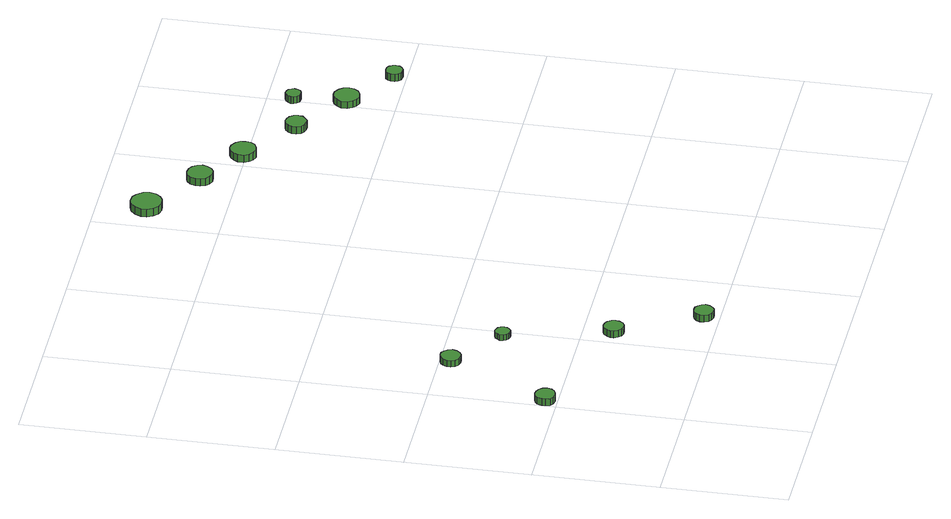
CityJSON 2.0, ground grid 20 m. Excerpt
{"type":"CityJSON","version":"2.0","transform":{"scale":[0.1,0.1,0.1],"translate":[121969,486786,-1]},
"CityObjects":{
"tree1":{"type":"SolitaryVegetationObject","attributes":{"function":"something"},"geometry":[{"type":"MultiSurface","lod":"1","boundaries":[[[0,1,2,3,4,5,6,7,8,9,10,11,12,13,14]],[[15,16,17,18,19,20,21,22,23,24,25,26,27,28,29]],[[0,29,28,1]],[[1,28,27,2]],[[2,27,26,3]],[[3,26,25,4]],[[4,25,24,5]],[[5,24,23,6]],[[6,23,22,7]],[[7,22,21,8]],[[8,21,20,9]],[[9,20,19,10]],[[10,19,18,11]],[[11,18,17,12]],[[12,17,16,13]],[[13,16,15,14]],[[14,15,29,0]]]}]},
"tree2":{"type":"SolitaryVegetationObject","attributes":{"function":"something"},"geometry":[{"type":"MultiSurface","lod":"1","boundaries":[[[30,31,32,33,34,35,36,37,38,39,40,41,42,43,44]],[[45,46,47,48,49,50,51,52,53,54,55,56,57,58,59]],[[30,59,58,31]],[[31,58,57,32]],[[32,57,56,33]],[[33,56,55,34]],[[34,55,54,35]],[[35,54,53,36]],[[36,53,52,37]],[[37,52,51,38]],[[38,51,50,39]],[[39,50,49,40]],[[40,49,48,41]],[[41,48,47,42]],[[42,47,46,43]],[[43,46,45,44]],[[44,45,59,30]]]}]},
"tree3":{"type":"SolitaryVegetationObject","attributes":{"function":"something"},"geometry":[{"type":"MultiSurface","lod":"1","boundaries":[[[60,61,62,63,64,65,66,67,68,69,70,71,72,73,74]],[[75,76,77,78,79,80,81,82,83,84,85,86,87,88,89]],[[60,89,88,61]],[[61,88,87,62]],[[62,87,86,63]],[[63,86,85,64]],[[64,85,84,65]],[[65,84,83,66]],[[66,83,82,67]],[[67,82,81,68]],[[68,81,80,69]],[[69,80,79,70]],[[70,79,78,71]],[[71,78,77,72]],[[72,77,76,73]],[[73,76,75,74]],[[74,75,89,60]]]}]},
"tree4":{"type":"SolitaryVegetationObject","attributes":{"function":"something"},"geometry":[{"type":"MultiSurface","lod":"1","boundaries":[[[90,91,92,93,94,95,96,97,98,99,100,101,102,103,104]],[[105,106,107,108,109,110,111,112,113,114,115,116,117,118,119]],[[90,119,118,91]],[[91,118,117,92]],[[92,117,116,93]],[[93,116,115,94]],[[94,115,114,95]],[[95,114,113,96]],[[96,113,112,97]],[[97,112,111,98]],[[98,111,110,99]],[[99,110,109,100]],[[100,109,108,101]],[[101,108,107,102]],[[102,107,106,103]],[[103,106,105,104]],[[104,105,119,90]]]}]},
"tree5":{"type":"SolitaryVegetationObject","attributes":{"function":"something"},"geometry":[{"type":"MultiSurface","lod":"1","boundaries":[[[120,121,122,123,124,125,126,127,128,129,130,131,132,133,134]],[[135,136,137,138,139,140,141,142,143,144,145,146,147,148,149]],[[120,149,148,121]],[[121,148,147,122]],[[122,147,146,123]],[[123,146,145,124]],[[124,145,144,125]],[[125,144,143,126]],[[126,143,142,127]],[[127,142,141,128]],[[128,141,140,129]],[[129,140,139,130]],[[130,139,138,131]],[[131,138,137,132]],[[132,137,136,133]],[[133,136,135,134]],[[134,135,149,120]]]}]},
"tree6":{"type":"SolitaryVegetationObject","attributes":{"function":"something"},"geometry":[{"type":"MultiSurface","lod":"1","boundaries":[[[150,151,152,153,154,155,156,157,158,159,160,161,162,163,164]],[[165,166,167,168,169,170,171,172,173,174,175,176,177,178,179]],[[150,179,178,151]],[[151,178,177,152]],[[152,177,176,153]],[[153,176,175,154]],[[154,175,174,155]],[[155,174,173,156]],[[156,173,172,157]],[[157,172,171,158]],[[158,171,170,159]],[[159,170,169,160]],[[160,169,168,161]],[[161,168,167,162]],[[162,167,166,163]],[[163,166,165,164]],[[164,165,179,150]]]}]},
"tree7":{"type":"SolitaryVegetationObject","attributes":{"function":"something"},"geometry":[{"type":"MultiSurface","lod":"1","boundaries":[[[180,181,182,183,184,185,186,187,188,189,190,191,192,193,194]],[[195,196,197,198,199,200,201,202,203,204,205,206,207,208,209]],[[180,209,208,181]],[[181,208,207,182]],[[182,207,206,183]],[[183,206,205,184]],[[184,205,204,185]],[[185,204,203,186]],[[186,203,202,187]],[[187,202,201,188]],[[188,201,200,189]],[[189,200,199,190]],[[190,199,198,191]],[[191,198,197,192]],[[192,197,196,193]],[[193,196,195,194]],[[194,195,209,180]]]}]},
"tree8":{"type":"SolitaryVegetationObject","attributes":{"function":"something"},"geometry":[{"type":"MultiSurface","lod":"1","boundaries":[[[210,211,212,213,214,215,216,217,218,219,220,221,222,223,224]],[[225,226,227,228,229,230,231,232,233,234,235,236,237,238,239]],[[210,239,238,211]],[[211,238,237,212]],[[212,237,236,213]],[[213,236,235,214]],[[214,235,234,215]],[[215,234,233,216]],[[216,233,232,217]],[[217,232,231,218]],[[218,231,230,219]],[[219,230,229,220]],[[220,229,228,221]],[[221,228,227,222]],[[222,227,226,223]],[[223,226,225,224]],[[224,225,239,210]]]}]},
"tree9":{"type":"SolitaryVegetationObject","attributes":{"function":"something"},"geometry":[{"type":"MultiSurface","lod":"1","boundaries":[[[240,241,242,243,244,245,246,247,248,249,250,251,252,253,254]],[[255,256,257,258,259,260,261,262,263,264,265,266,267,268,269]],[[240,269,268,241]],[[241,268,267,242]],[[242,267,266,243]],[[243,266,265,244]],[[244,265,264,245]],[[245,264,263,246]],[[246,263,262,247]],[[247,262,261,248]],[[248,261,260,249]],[[249,260,259,250]],[[250,259,258,251]],[[251,258,257,252]],[[252,257,256,253]],[[253,256,255,254]],[[254,255,269,240]]]}]},
"tree10":{"type":"SolitaryVegetationObject","attributes":{"function":"something"},"geometry":[{"type":"MultiSurface","lod":"1","boundaries":[[[270,271,272,273,274,275,276,277,278,279,280,281,282,283,284]],[[285,286,287,288,289,290,291,292,293,294,295,296,297,298,299]],[[270,299,298,271]],[[271,298,297,272]],[[272,297,296,273]],[[273,296,295,274]],[[274,295,294,275]],[[275,294,293,276]],[[276,293,292,277]],[[277,292,291,278]],[[278,291,290,279]],[[279,290,289,280]],[[280,289,288,281]],[[281,288,287,282]],[[282,287,286,283]],[[283,286,285,284]],[[284,285,299,270]]]}]},
"tree11":{"type":"SolitaryVegetationObject","attributes":{"function":"something"},"geometry":[{"type":"MultiSurface","lod":"1","boundaries":[[[300,301,302,303,304,305,306,307,308,309,310,311,312,313,314]],[[315,316,317,318,319,320,321,322,323,324,325,326,327,328,329]],[[300,329,328,301]],[[301,328,327,302]],[[302,327,326,303]],[[303,326,325,304]],[[304,325,324,305]],[[305,324,323,306]],[[306,323,322,307]],[[307,322,321,308]],[[308,321,320,309]],[[309,320,319,310]],[[310,319,318,311]],[[311,318,317,312]],[[312,317,316,313]],[[313,316,315,314]],[[314,315,329,300]]]}]},
"tree12":{"type":"SolitaryVegetationObject","attributes":{"function":"something"},"geometry":[{"type":"MultiSurface","lod":"1","boundaries":[[[330,331,332,333,334,335,336,337,338,339,340,341,342,343,344]],[[345,346,347,348,349,350,351,352,353,354,355,356,357,358,359]],[[330,359,358,331]],[[331,358,357,332]],[[332,357,356,333]],[[333,356,355,334]],[[334,355,354,335]],[[335,354,353,336]],[[336,353,352,337]],[[337,352,351,338]],[[338,351,350,339]],[[339,350,349,340]],[[340,349,348,341]],[[341,348,347,342]],[[342,347,346,343]],[[343,346,345,344]],[[344,345,359,330]]]}]}
},
"vertices":[
[35,220,19],[33,227,19],[29,232,19],[23,235,19],[17,236,19],[10,234,19],[5,230,19],[3,223,19],[3,217,19],[5,210,19],[10,206,19],[17,204,19],[23,205,19],[29,208,19],[33,213,19],[33,213,7],[29,208,7],[23,205,7],[17,204,7],[10,206,7],[5,210,7],[3,217,7],[3,223,7],[5,230,7],[10,234,7],[17,236,7],[23,235,7],[29,232,7],[33,227,7],[35,220,7],
[118,383,19],[116,390,19],[112,395,19],[106,399,19],[100,399,19],[93,397,19],[88,393,19],[85,386,19],[85,380,19],[88,373,19],[93,369,19],[100,367,19],[106,367,19],[112,371,19],[116,376,19],[116,376,8],[112,371,8],[106,367,8],[100,367,8],[93,369,8],[88,373,8],[85,380,8],[85,386,8],[88,393,8],[93,397,8],[100,399,8],[106,399,8],[112,395,8],[116,390,8],[118,383,8],
[247,153,19],[246,159,19],[242,165,19],[237,168,19],[230,169,19],[224,167,19],[219,162,19],[216,156,19],[216,150,19],[219,144,19],[224,139,19],[230,137,19],[237,138,19],[242,141,19],[246,147,19],[246,147,7],[242,141,7],[237,138,7],[230,137,7],[224,139,7],[219,144,7],[216,150,7],[216,156,7],[219,162,7],[224,167,7],[230,169,7],[237,168,7],[242,165,7],[246,159,7],[247,153,7],
[199,318,18],[198,323,18],[195,327,18],[191,329,18],[186,330,18],[181,328,18],[178,325,18],[175,320,18],[175,315,18],[178,311,18],[181,307,18],[186,306,18],[191,306,18],[195,309,18],[198,313,18],[198,313,8],[195,309,8],[191,306,8],[186,306,8],[181,307,8],[178,311,8],[175,315,8],[175,320,8],[178,325,8],[181,328,8],[186,330,8],[191,329,8],[195,327,8],[198,323,8],[199,318,8],
[318,26,19],[316,32,19],[312,37,19],[307,41,19],[300,41,19],[294,39,19],[289,35,19],[286,29,19],[286,22,19],[289,16,19],[294,12,19],[300,10,19],[307,11,19],[312,14,19],[316,19,19],[316,19,7],[312,14,7],[307,11,7],[300,10,7],[294,12,7],[289,16,7],[286,22,7],[286,29,7],[289,35,7],[294,39,7],[300,41,7],[307,41,7],[312,37,7],[316,32,7],[318,26,7],
[461,919,32],[459,929,32],[452,938,32],[444,943,32],[433,944,32],[423,941,32],[416,934,32],[411,924,32],[411,914,32],[416,905,32],[423,898,32],[433,895,32],[444,896,32],[452,901,32],[459,909,32],[459,909,19],[452,901,19],[444,896,19],[433,895,19],[423,898,19],[416,905,19],[411,914,19],[411,924,19],[416,934,19],[423,941,19],[433,944,19],[444,943,19],[452,938,19],[459,929,19],[461,919,19],
[554,854,32],[552,862,32],[547,869,32],[540,873,32],[531,874,32],[523,872,32],[517,866,32],[514,858,32],[514,850,32],[517,842,32],[523,837,32],[531,834,32],[540,835,32],[547,839,32],[552,846,32],[552,846,19],[547,839,19],[540,835,19],[531,834,19],[523,837,19],[517,842,19],[514,850,19],[514,858,19],[517,866,19],[523,872,19],[531,874,19],[540,873,19],[547,869,19],[552,862,19],[554,854,19],
[632,801,33],[631,810,33],[626,816,33],[618,821,33],[610,822,33],[602,819,33],[596,813,33],[592,806,33],[592,797,33],[596,789,33],[602,784,33],[610,781,33],[618,782,33],[626,786,33],[631,793,33],[631,793,20],[626,786,20],[618,782,20],[610,781,20],[602,784,20],[596,789,20],[592,797,20],[592,806,20],[596,813,20],[602,819,20],[610,822,20],[618,821,20],[626,816,20],[631,810,20],[632,801,20],
[721,736,33],[720,743,33],[715,749,33],[709,752,33],[703,753,33],[696,751,33],[691,746,33],[688,740,33],[688,733,33],[691,726,33],[696,722,33],[703,720,33],[709,720,33],[715,724,33],[720,729,33],[720,729,20],[715,724,20],[709,720,20],[703,720,20],[696,722,20],[691,726,20],[688,733,20],[688,740,20],[691,746,20],[696,751,20],[703,753,20],[709,752,20],[715,749,20],[720,743,20],[721,736,20],
[816,674,32],[814,683,32],[809,689,32],[801,694,32],[793,695,32],[785,692,32],[779,686,32],[775,679,32],[775,670,32],[779,662,32],[785,657,32],[793,654,32],[801,655,32],[809,659,32],[814,666,32],[814,666,20],[809,659,20],[801,655,20],[793,654,20],[785,657,20],[779,662,20],[775,670,20],[775,679,20],[779,686,20],[785,692,20],[793,695,20],[801,694,20],[809,689,20],[814,683,20],[816,674,20],
[798,756,32],[797,760,32],[794,765,32],[790,767,32],[785,768,32],[780,766,32],[777,763,32],[774,758,32],[774,753,32],[777,749,32],[780,745,32],[785,744,32],[790,744,32],[794,747,32],[797,751,32],[797,751,20],[794,747,20],[790,744,20],[785,744,20],[780,745,20],[777,749,20],[774,753,20],[774,758,20],[777,763,20],[780,766,20],[785,768,20],[790,767,20],[794,765,20],[797,760,20],[798,756,20],
[893,616,32],[892,621,32],[889,626,32],[884,629,32],[879,629,32],[873,628,32],[869,624,32],[867,619,32],[867,613,32],[869,608,32],[873,604,32],[879,603,32],[884,603,32],[889,606,32],[892,610,32],[892,610,19],[889,606,19],[884,603,19],[879,603,19],[873,604,19],[869,608,19],[867,613,19],[867,619,19],[869,624,19],[873,628,19],[879,629,19],[884,629,19],[889,626,19],[892,621,19],[893,616,19]
]}
